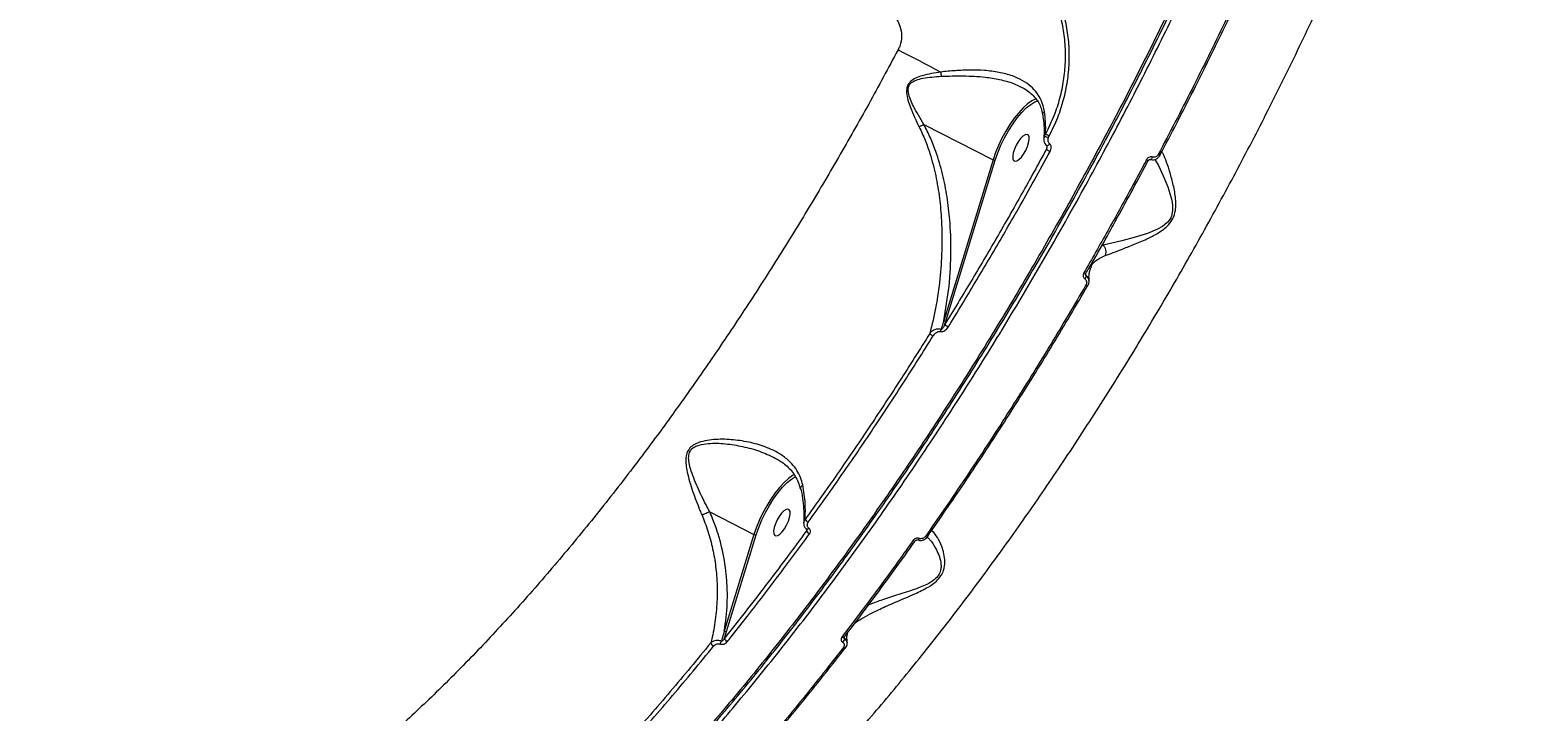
# Model space of a CAD drawing. Header units: millimetres. Extents: x 10684 to 26054, y -4768 to 6894.
# Drawn here: x 17698.1 to 18151.3, y -3046.1 to -2839.5 of the extents above; entities that cross this region are included whole.
import ezdxf

# ---------------------------------------------------------------- set-up
doc = ezdxf.new("R2010")
doc.units = ezdxf.units.MM
doc.layers.add('DIKOM_ОБЪЕКТ', color=7, linetype='Continuous')
doc.layers.add('DIKOM_РАЗМЕР_ОБЪЕКТА', color=7, linetype='Continuous')
doc.styles.add('style1', font='arial.ttf', dxfattribs={"width": 0.8})
doc.dimstyles.new('1-50', dxfattribs={"dimtxt": 300, "dimasz": 200, "dimexe": 100, "dimexo": 0, "dimgap": 100, "dimtad": 1, "dimtxsty": 'style1', "dimcen": 200, "dimclrd": 7, "dimclre": 7, "dimclrt": 7, "dimadec": 1, "dimazin": 2, "dimtfac": 1, "dimtmove": 0, "dimatfit": 2, "dimfxl": 0, "dimlwd": 25, "dimlwe": 18, "dimarcsym": 0})

# ---------------------------------------------------------------- blocks, each defined once
blk = doc.blocks.new('*D12')
at = {"layer": 'Defpoints', "color": 0, "transparency": 16777216}
for p in [(20201.02, 3555.88), (18130.62, -3300.31), (24750.12, -3300.31)]:
    blk.add_point(p, dxfattribs=at)
at = {"layer": 'DIKOM_РАЗМЕР_ОБЪЕКТА', "color": 7, "lineweight": 18, "transparency": 16777216}
for p, q in [((20201.02, 3555.88), (24850.12, 3555.88)), ((18130.62, -3300.31), (24850.12, -3300.31))]:
    blk.add_line(p, q, dxfattribs=at)
at = {"layer": 'DIKOM_РАЗМЕР_ОБЪЕКТА', "color": 7, "lineweight": 25, "transparency": 16777216}
blk.add_line((24750.12, 3355.88), (24750.12, -3100.31), dxfattribs=at)
at = {"layer": 'DIKOM_РАЗМЕР_ОБЪЕКТА', "color": 7, "transparency": 16777216}
for points in [[(24716.79, 3355.88), (24783.45, 3355.88), (24750.12, 3555.88)], [(24716.79, -3100.31), (24783.45, -3100.31), (24750.12, -3300.31)]]:
    blk.add_solid(points, dxfattribs=at)
at = {"layer": 'DIKOM_РАЗМЕР_ОБЪЕКТА', "color": 7, "transparency": 16777216, "insert": (24496.95, 958.92), "char_height": 300, "attachment_point": 5, "rotation": 90, "style": 'style1'}
blk.add_mtext('6850', dxfattribs=at)

msp = doc.modelspace()

# ---------------------------------------------------------------- linework, layer by layer
at = {"layer": 'DIKOM_ОБЪЕКТ', "color": 7, "linetype": 'Continuous', "lineweight": 15}
for p, q in [((17969.375, -2868.171), (17990.393, -2878.876)), ((18006.321, -2871.022), (18005.996, -2871.621)), ((18007.223, -2872.116), (18007.425, -2871.646)), ((18006.702, -2874.716), (18006.583, -2875.68)), ((17990.393, -2878.876), (17975.399, -2927.709)), ((17976.059, -2927.802), (17991.053, -2878.969)), ((18023.783, -2904.795), (18023.31, -2905.028)), ((18023.783, -2904.795), (18023.518, -2904.66)), ((18020.111, -2911.384), (18020.159, -2911.28)), ((17975.759, -2928.776), (17976.059, -2927.802)), ((17904.376, -2985.681), (17917.826, -2992.531)), ((17933.81, -2990.925), (17933.743, -2991.461)), ((17917.826, -2992.531), (17908.816, -3021.876)), ((17909.475, -3021.969), (17918.486, -2992.624)), ((17908.826, -3024.07), (17909.475, -3021.969)), ((17945.31, -3024.039), (17945.242, -3023.656))]:
    msp.add_line(p, q, dxfattribs=at)
at = {"layer": 'DIKOM_ОБЪЕКТ', "color": 7, "linetype": 'Continuous', "lineweight": 15, "flags": 128}
for points in [[(17961.569, -2845.506), (17963.123, -2846.296), (17964.701, -2847.105), (17966.301, -2847.933), (17967.917, -2848.777), (17969.548, -2849.635), (17971.19, -2850.505), (17972.838, -2851.386), (17974.489, -2852.276)], [(18003.389, -2860.407), (18003.324, -2860.432), (18002.124, -2861.042), (18000.844, -2861.956), (17999.512, -2863.154), (17998.157, -2864.611), (17996.807, -2866.294), (17995.494, -2868.168), (17994.244, -2870.192), (17993.085, -2872.321), (17992.042, -2874.51), (17991.139, -2876.711), (17990.393, -2878.876)], [(17991.053, -2878.969), (17991.82, -2876.752), (17992.758, -2874.499), (17993.843, -2872.264), (17995.049, -2870.103), (17996.347, -2868.066), (17997.706, -2866.204), (17999.092, -2864.561), (18000.473, -2863.177), (18001.815, -2862.085), (18003.085, -2861.312), (18004.161, -2860.9)], [(17996.386, -2878.6), (17996.617, -2879.133), (17997.029, -2879.353), (17997.59, -2879.243), (17998.252, -2878.813), (17998.964, -2878.095), (17999.666, -2877.15), (18000.303, -2876.053), (18000.823, -2874.894), (18001.183, -2873.765), (18001.355, -2872.76), (18001.324, -2871.958), (18001.093, -2871.426), (18000.681, -2871.206), (18000.121, -2871.315), (17999.458, -2871.746), (17998.747, -2872.463), (17998.044, -2873.409), (17997.407, -2874.505), (17996.888, -2875.665), (17996.527, -2876.793), (17996.356, -2877.799), (17996.386, -2878.6)], [(18007.57, -2874.07), (18007.387, -2874.284), (18007.194, -2874.462), (18007.008, -2874.589), (18006.843, -2874.656), (18006.712, -2874.657), (18006.664, -2874.633)], [(18040.504, -2877.297), (18040.653, -2877.373), (18040.786, -2877.438), (18040.898, -2877.491), (18040.986, -2877.53), (18041.045, -2877.554), (18041.075, -2877.561), (18041.073, -2877.552), (18041.04, -2877.526)], [(18039.473, -2878.772), (18040.55, -2880.618), (18042.044, -2883.712), (18043.438, -2887.145), (18044.611, -2891.145), (18044.842, -2892.662), (18044.864, -2894.295), (18044.51, -2895.96), (18044.3, -2896.454), (18043.396, -2897.775), (18043.134, -2898.048), (18041.783, -2899.115), (18040.265, -2899.966), (18037.217, -2901.213), (18033.199, -2902.468), (18029.426, -2903.479), (18026.39, -2904.226), (18023.793, -2904.8), (18023.791, -2904.8), (18023.791, -2904.8)], [(18038.735, -2878.073), (18038.66, -2878.256), (18038.576, -2878.423), (18038.485, -2878.567), (18038.392, -2878.683), (18038.3, -2878.766), (18038.214, -2878.812), (18038.136, -2878.82), (18038.114, -2878.815)], [(18017.957, -2913.154), (18018.113, -2913.23), (18018.253, -2913.292), (18018.372, -2913.338), (18018.465, -2913.365), (18018.528, -2913.373), (18018.56, -2913.362), (18018.562, -2913.359)], [(18018.558, -2916.87), (18018.709, -2916.943), (18018.845, -2917.004), (18018.961, -2917.048), (18019.054, -2917.076), (18019.121, -2917.086), (18019.158, -2917.078), (18019.163, -2917.074)], [(18019.163, -2917.074), (18019.165, -2917.052), (18019.156, -2917.031)], [(17930.127, -2974.374), (17929.557, -2974.697), (17928.277, -2975.611), (17926.945, -2976.809), (17925.59, -2978.266), (17924.241, -2979.949), (17922.927, -2981.823), (17921.677, -2983.847), (17920.518, -2985.976), (17919.476, -2988.165), (17918.572, -2990.366), (17917.826, -2992.531)], [(17918.486, -2992.624), (17919.254, -2990.407), (17920.191, -2988.154), (17921.276, -2985.919), (17922.482, -2983.758), (17923.781, -2981.722), (17925.139, -2979.859), (17926.526, -2978.216), (17927.906, -2976.832), (17929.248, -2975.741), (17930.454, -2975)], [(17923.82, -2992.255), (17924.05, -2992.788), (17924.462, -2993.008), (17925.023, -2992.899), (17925.685, -2992.468), (17926.397, -2991.751), (17927.099, -2990.805), (17927.736, -2989.709), (17928.256, -2988.549), (17928.616, -2987.421), (17928.788, -2986.415), (17928.757, -2985.614), (17928.526, -2985.081), (17928.114, -2984.861), (17927.554, -2984.971), (17926.892, -2985.401), (17926.18, -2986.119), (17925.477, -2987.064), (17924.841, -2988.161), (17924.321, -2989.32), (17923.961, -2990.448), (17923.789, -2991.454), (17923.82, -2992.255)], [(17934.496, -2990.647), (17934.332, -2990.795), (17934.171, -2990.905), (17934.022, -2990.971), (17933.894, -2990.987), (17933.794, -2990.953), (17933.792, -2990.952)], [(17966.064, -2994.421), (17966.222, -2994.493), (17966.369, -2994.544), (17966.499, -2994.571), (17966.607, -2994.575), (17966.689, -2994.553), (17966.742, -2994.509), (17966.744, -2994.505)], [(17967.971, -2993.771), (17967.903, -2993.896), (17967.833, -2994.005), (17967.762, -2994.096), (17967.694, -2994.166), (17967.629, -2994.213), (17967.569, -2994.237), (17967.515, -2994.236), (17967.507, -2994.233)], [(17969.846, -2993.131), (17969.999, -2993.201), (17970.141, -2993.251), (17970.267, -2993.28), (17970.374, -2993.287), (17970.456, -2993.27), (17970.512, -2993.232), (17970.517, -2993.225)], [(17970.517, -2993.225), (17970.539, -2993.173), (17970.536, -2993.095)], [(17944.497, -3023.668), (17944.656, -3023.739), (17944.806, -3023.786), (17944.94, -3023.806), (17945.054, -3023.801), (17945.144, -3023.769), (17945.203, -3023.716)], [(17944.965, -3026.866), (17945.119, -3026.934), (17945.264, -3026.98), (17945.396, -3027.002), (17945.51, -3026.998), (17945.6, -3026.971), (17945.665, -3026.919)]]:
    msp.add_lwpolyline(points, dxfattribs=at)
at = {"layer": 'DIKOM_ОБЪЕКТ', "color": 7, "linetype": 'Continuous', "lineweight": 15}
for centre, radius, start, end in [((18128.165, -2836.301), 154.504, 185.93464, 186.41865), ((18006.867, -2872.217), 1.056, 145.61423, 175.96891), ((18008.183, -2867.968), 4.258, 239.08705, 256.96897), ((18012.142, -2862.008), 10.73, 237.15118, 243.92071), ((18011.614, -2868.364), 8.879, 235.48743, 243.91074), ((17990.838, -2878.109), 0.887, 239.89776, 284.01027), ((18038.071, -2877.169), 2.004, 236.7818, 254.92439), ((18017.108, -2913.994), 1.55, 318.0536, 357.58868), ((17973.576, -2929.412), 3.209, 221.94401, 244.86886), ((17971.815, -2929.822), 2.857, 335.76085, 349.06582), ((17975.844, -2926.945), 0.884, 239.82759, 284.08044), ((17978.115, -2926.714), 3.131, 221.1874, 245.33148), ((17935.133, -2987.014), 2.01, 207.90898, 245.39663), ((17918.271, -2991.767), 0.884, 239.83013, 284.0779), ((17935.448, -2990.676), 1.877, 204.74517, 246.17154), ((17909.26, -3021.111), 0.884, 239.83013, 284.0779), ((17906.27, -3024.926), 1.652, 198.66502, 245.28921), ((17904.867, -3024.21), 3.144, 330.23003, 347.18504), ((17910.361, -3023.615), 1.601, 196.5118, 246.03821), ((17943.678, -3024.019), 1.632, 310.16185, 359.3009), ((17945.273, -3026.699), 0.45, 330.711, 346.10716)]:
    msp.add_arc(centre, radius, start, end, dxfattribs=at)
for points, knots in [([(17750.485, -3164.866), (17752.481, -3164.489), (17757.899, -3163.467), (17767.126, -3160.807), (17778.248, -3156.585), (17789.772, -3151.176), (17801.635, -3144.628), (17813.784, -3136.964), (17826.184, -3128.2), (17838.818, -3118.327), (17851.66, -3107.383), (17864.671, -3095.413), (17877.788, -3082.475), (17890.95, -3068.625), (17904.117, -3053.9), (17917.266, -3038.308), (17930.377, -3021.89), (17943.408, -3004.705), (17956.299, -2986.835), (17968.99, -2968.361), (17981.287, -2949.57), (17993.174, -2930.508), (18004.65, -2911.233), (18015.834, -2891.564), (18026.679, -2871.588), (18037.136, -2851.39), (18047.3, -2830.767), (18057.128, -2809.739), (18066.591, -2788.341), (18075.542, -2766.901), (18083.94, -2745.519), (18091.745, -2724.295), (18098.927, -2703.297), (18105.462, -2682.564), (18111.351, -2662.126), (18116.582, -2642.044), (18121.135, -2622.408), (18124.972, -2603.323), (18127.928, -2585.998), (18129.335, -2575.296), (18129.963, -2570.52)], [0, 0, 0, 0, 0.0156522, 0.0424896, 0.0694114, 0.0963765, 0.1233416, 0.1502634, 0.1771009, 0.2039382, 0.23086, 0.2578251, 0.2847902, 0.3117121, 0.3385495, 0.3653868, 0.3923087, 0.4192738, 0.4462388, 0.4731607, 0.499998, 0.5258463, 0.5517701, 0.5777324, 0.6036946, 0.6296184, 0.6554666, 0.6823039, 0.7092259, 0.736191, 0.7631561, 0.7900781, 0.8169155, 0.8437529, 0.870675, 0.89764, 0.9246051, 0.9515271, 0.9783645, 1, 1, 1, 1]), ([(17838.035, -3143.769), (17841.476, -3142.146), (17848.362, -3138.9), (17859.077, -3132.741), (17870.14, -3125.593), (17881.559, -3117.343), (17893.293, -3108.018), (17905.087, -3097.817), (17916.898, -3086.797), (17928.685, -3075.031), (17940.641, -3062.328), (17952.729, -3048.691), (17964.913, -3034.147), (17976.925, -3019.013), (17988.73, -3003.354), (18000.295, -2987.245), (18011.808, -2970.429), (18023.225, -2952.936), (18034.503, -2934.81), (18045.403, -2916.44), (18055.896, -2897.895), (18065.962, -2879.244), (18075.762, -2860.196), (18085.248, -2840.801), (18094.381, -2821.121), (18102.968, -2801.569), (18110.994, -2782.21), (18118.455, -2763.103), (18125.464, -2743.953), (18131.978, -2724.828), (18137.968, -2705.793), (18142.916, -2688.571), (18147.007, -2673.09), (18149.165, -2663.951), (18150.246, -2659.377)], [0, 0, 0, 0, 0.0311785, 0.062381, 0.0935593, 0.1256443, 0.1577553, 0.1898399, 0.2210202, 0.2522245, 0.2834046, 0.3154896, 0.3476011, 0.379686, 0.410889, 0.442116, 0.473319, 0.5054256, 0.5375586, 0.5696655, 0.6009195, 0.6321978, 0.6634522, 0.6956101, 0.7277939, 0.7599519, 0.7912842, 0.8226405, 0.8539728, 0.8862088, 0.9184711, 0.9507072, 0.9753305, 1, 1, 1, 1]), ([(18078.877, -2797.438), (18075.94, -2804.114), (18070.065, -2817.466), (18060.652, -2837.49), (18050.845, -2857.481), (18043.951, -2870.692), (18040.504, -2877.297)], [0, 0, 0, 0, 0.2485983, 0.4971932, 0.7485962, 1, 1, 1, 1]), ([(18041.04, -2877.526), (18044.442, -2871.01), (18051.245, -2857.977), (18061.002, -2838.108), (18070.438, -2818.056), (18076.368, -2804.584), (18079.333, -2797.847)], [0, 0, 0, 0, 0.2485964, 0.4971924, 0.7485954, 1, 1, 1, 1]), ([(18002.948, -2818.808), (18003.953, -2820.257), (18005.965, -2823.161), (18008.354, -2827.973), (18010.241, -2833.041), (18011.531, -2838.343), (18012.235, -2843.791), (18012.334, -2849.311), (18011.804, -2854.829), (18010.662, -2860.266), (18008.919, -2865.732), (18007.21, -2869.213), (18006.321, -2871.022)], [0, 0, 0, 0, 0.09928011, 0.19887546, 0.29815459, 0.39742084, 0.4970088, 0.59627319, 0.69508716, 0.79422256, 0.89303164, 1, 1, 1, 1]), ([(18007.425, -2871.646), (18008.333, -2869.796), (18010.081, -2866.238), (18011.865, -2860.652), (18013.037, -2855.096), (18013.584, -2849.459), (18013.49, -2843.82), (18012.78, -2838.254), (18011.47, -2832.839), (18009.551, -2827.664), (18007.121, -2822.752), (18005.071, -2819.786), (18004.048, -2818.306)], [0, 0, 0, 0, 0.1070813, 0.2059732, 0.3051837, 0.4040772, 0.5033375, 0.6029171, 0.7021793, 0.8013467, 0.9008319, 1, 1, 1, 1]), ([(18049.363, -2821.905), (18047.404, -2826.031), (18042.125, -2837.146), (18033.148, -2855.137), (18022.361, -2875.762), (18011.075, -2896.303), (17999.318, -2916.686), (17987.117, -2936.835), (17974.741, -2956.305), (17962.239, -2975.046), (17949.656, -2993.024), (17936.789, -3010.532), (17923.671, -3027.487), (17910.341, -3043.815), (17897.095, -3059.158), (17883.975, -3073.485), (17871.021, -3086.79), (17858.022, -3099.29), (17845.022, -3110.905), (17832.068, -3121.572), (17819.444, -3131.058), (17807.186, -3139.356), (17795.321, -3146.488), (17783.656, -3152.571), (17772.239, -3157.538), (17761.122, -3161.338), (17750.537, -3163.911), (17740.548, -3165.19), (17732.803, -3165.48), (17728.555, -3164.921), (17727.261, -3164.75)], [0, 0, 0, 0, 0.0215559, 0.058073, 0.0946185, 0.1311355, 0.1687132, 0.2063217, 0.2438998, 0.2804169, 0.3169621, 0.3534792, 0.391057, 0.4286654, 0.4662432, 0.5027603, 0.5393056, 0.5758227, 0.6134006, 0.6510091, 0.6885867, 0.7251041, 0.7616491, 0.7981663, 0.8357442, 0.8733525, 0.9109303, 0.9474474, 0.9839926, 1, 1, 1, 1]), ([(17727.498, -3164.984), (17728.226, -3165.067), (17730.431, -3165.319), (17734.251, -3165.429), (17738.953, -3165.33), (17743.798, -3164.929), (17748.779, -3164.243), (17753.883, -3163.269), (17759.089, -3162.012), (17764.379, -3160.473), (17769.745, -3158.658), (17775.19, -3156.565), (17780.715, -3154.196), (17786.322, -3151.549), (17792.012, -3148.624), (17797.788, -3145.422), (17803.649, -3141.941), (17809.599, -3138.179), (17815.639, -3134.135), (17821.759, -3129.816), (17827.934, -3125.24), (17834.14, -3120.423), (17840.365, -3115.375), (17846.611, -3110.095), (17852.881, -3104.583), (17859.176, -3098.837), (17865.498, -3092.855), (17871.85, -3086.636), (17878.232, -3080.178), (17884.648, -3073.479), (17891.098, -3066.535), (17897.578, -3059.355), (17904.063, -3051.963), (17910.529, -3044.388), (17916.957, -3036.65), (17923.346, -3028.751), (17929.699, -3020.69), (17936.017, -3012.463), (17942.304, -3004.069), (17948.561, -2995.504), (17954.789, -2986.768), (17960.991, -2977.856), (17967.168, -2968.766), (17973.318, -2959.5), (17979.426, -2950.085), (17985.464, -2940.557), (17991.412, -2930.95), (17997.264, -2921.273), (18003.024, -2911.522), (18008.694, -2901.694), (18014.277, -2891.785), (18019.773, -2881.792), (18025.184, -2871.714), (18030.512, -2861.547), (18035.759, -2851.288), (18040.921, -2840.933), (18045.646, -2831.245), (18048.596, -2824.995), (18049.897, -2822.24)], [0, 0, 0, 0, 0.0088369, 0.0267591, 0.0447467, 0.0628197, 0.0809968, 0.09927, 0.1175244, 0.1356772, 0.1537601, 0.1717921, 0.189792, 0.2077796, 0.2257741, 0.2437888, 0.2618433, 0.2799577, 0.2981522, 0.3164411, 0.3347311, 0.3529195, 0.3710241, 0.3890658, 0.4070647, 0.425042, 0.4430176, 0.4610082, 0.4790318, 0.4971089, 0.5152596, 0.5335052, 0.5517847, 0.5699894, 0.5881043, 0.6061503, 0.6241486, 0.642119, 0.6600823, 0.6780569, 0.6960589, 0.7141089, 0.7322268, 0.7504334, 0.7687102, 0.7869463, 0.8050811, 0.823141, 0.841147, 0.8591198, 0.8770797, 0.8950469, 0.9130354, 0.9310657, 0.9491586, 0.9673344, 0.9856007, 1, 1, 1, 1]), ([(17958.269, -2833.462), (17959.094, -2834.116), (17960.726, -2835.41), (17962.232, -2838.218), (17962.781, -2841.31), (17962.368, -2843.837), (17961.743, -2845.144), (17961.569, -2845.506)], [0, 0, 0, 0, 0.2385268, 0.4713385, 0.6968065, 0.9159914, 1, 1, 1, 1]), ([(17961.569, -2845.506), (17958.608, -2851.017), (17952.682, -2862.045), (17943.463, -2878.278), (17934.035, -2894.234), (17924.266, -2910.062), (17914.17, -2925.716), (17903.763, -2941.144), (17893.211, -2956.093), (17882.19, -2971), (17870.7, -2985.766), (17858.762, -3000.287), (17846.773, -3014.063), (17834.792, -3027.033), (17822.873, -3039.132), (17811.071, -3050.302), (17799.407, -3060.51), (17787.897, -3069.76), (17776.564, -3078.044), (17765.463, -3085.324), (17754.644, -3091.565), (17744.154, -3096.733), (17734.017, -3100.8), (17724.242, -3103.786), (17714.849, -3105.692), (17705.882, -3106.51), (17697.378, -3106.247), (17689.247, -3104.814), (17682.236, -3102.585), (17678.167, -3100.281), (17676.49, -3099.331)], [0, 0, 0, 0, 0.0324365, 0.0649117, 0.0973869, 0.1298235, 0.1635898, 0.1974005, 0.2312108, 0.2649773, 0.3021368, 0.3394147, 0.376752, 0.4140893, 0.4513664, 0.4885255, 0.5255619, 0.5627157, 0.5999288, 0.6371419, 0.6742955, 0.7113313, 0.7482791, 0.785344, 0.822468, 0.8595922, 0.8966567, 0.9336043, 0.9726252, 1, 1, 1, 1]), ([(17974.489, -2852.276), (17972.603, -2852.568), (17969.994, -2852.973), (17966.953, -2854.047), (17965.476, -2854.921), (17964.587, -2855.951), (17964.127, -2857.152), (17964.089, -2858.821), (17964.504, -2860.828), (17965.715, -2864.319), (17967.002, -2866.989), (17967.951, -2868.959)], [0, 0, 0, 0, 0.2311157, 0.3196633, 0.3914031, 0.4366937, 0.4822189, 0.5456575, 0.6397074, 0.7342297, 1, 1, 1, 1]), ([(17969.363, -2868.17), (17969.362, -2868.167), (17968.266, -2866.317), (17966.778, -2863.843), (17965.265, -2860.597), (17964.683, -2858.762), (17964.567, -2857.231), (17964.938, -2856.148), (17965.78, -2855.267), (17967.213, -2854.599), (17970.211, -2853.861), (17972.767, -2853.695), (17974.63, -2853.574)], [0, 0, 0, 0, 0.000318, 0.2742144, 0.3691377, 0.4635438, 0.5235432, 0.5648636, 0.6061794, 0.6747292, 0.7630183, 1, 1, 1, 1]), ([(18005.984, -2864.255), (18005.712, -2863.07), (18005.235, -2860.99), (18003.686, -2858.513), (18001.793, -2856.474), (17999.308, -2854.753), (17996.071, -2853.295), (17992.205, -2852.285), (17987.873, -2851.747), (17983.428, -2851.631), (17978.974, -2851.81), (17975.983, -2852.121), (17974.489, -2852.276)], [0, 0, 0, 0, 0.10448918, 0.18338606, 0.26233899, 0.35583807, 0.44941999, 0.56319365, 0.67707625, 0.78450323, 0.89240802, 1, 1, 1, 1]), ([(17974.63, -2853.574), (17976.852, -2853.497), (17981.353, -2853.343), (17987.333, -2853.665), (17992.425, -2854.485), (17996.11, -2855.474), (17998.127, -2856.456), (17998.902, -2856.833)], [0, 0, 0, 0, 0.2576768, 0.5220012, 0.7017445, 0.8855363, 1, 1, 1, 1]), ([(17998.906, -2856.823), (17999.061, -2856.894), (17999.876, -2857.268), (18001.131, -2858.126), (18002.614, -2859.392), (18003.795, -2860.823), (18004.661, -2862.392), (18005.208, -2863.883), (18005.355, -2864.897), (18005.41, -2865.282)], [0, 0, 0, 0, 0.04243563, 0.22357751, 0.39991874, 0.5721578, 0.74035669, 0.90168856, 1, 1, 1, 1]), ([(17969.363, -2868.17), (17969.144, -2868.295), (17968.74, -2868.526), (17968.236, -2868.803), (17967.99, -2868.937), (17967.951, -2868.959)], [0, 0, 0, 0, 0.499375, 0.9205568, 1, 1, 1, 1]), ([(17969.375, -2868.171), (17969.373, -2868.17), (17969.37, -2868.169), (17969.366, -2868.168), (17969.364, -2868.169), (17969.363, -2868.17)], [0, 0, 0, 0, 0.3898132, 0.7868776, 1, 1, 1, 1]), ([(17975.399, -2927.709), (17976.008, -2924.235), (17977.227, -2917.286), (17977.738, -2907.012), (17977.414, -2897.946), (17976.504, -2890.173), (17975.144, -2883.216), (17973.375, -2877.211), (17971.438, -2872.178), (17970.062, -2869.506), (17969.375, -2868.171)], [0, 0, 0, 0, 0.1801413, 0.3602667, 0.5134827, 0.6278143, 0.7423221, 0.8564277, 0.9282366, 1, 1, 1, 1]), ([(18005.496, -2865.264), (18005.479, -2865.212), (18005.411, -2865.015), (18005.569, -2864.68), (18005.808, -2864.4), (18005.957, -2864.277), (18005.984, -2864.255)], [0, 0, 0, 0, 0.1605526, 0.6050684, 0.9294852, 1, 1, 1, 1]), ([(18005.443, -2865.246), (18005.554, -2866.079), (18005.801, -2867.919), (18005.897, -2870.222), (18005.813, -2871.643), (18005.784, -2872.139)], [0, 0, 0, 0, 0.3501019, 0.7732175, 1, 1, 1, 1]), ([(18006.321, -2871.022), (18006.346, -2869.784), (18006.391, -2867.582), (18006.108, -2865.268), (18005.984, -2864.255)], [0, 0, 0, 0, 0.5623804, 1, 1, 1, 1]), ([(17967.951, -2868.959), (17968.575, -2870.267), (17969.824, -2872.885), (17971.543, -2877.82), (17973.075, -2883.709), (17974.191, -2890.531), (17974.856, -2898.153), (17974.943, -2906.355), (17974.333, -2915.056), (17973.151, -2923.451), (17971.843, -2928.856), (17971.19, -2931.557)], [0, 0, 0, 0, 0.06613007, 0.13230119, 0.23833437, 0.34473062, 0.45097434, 0.59395648, 0.72922402, 0.86472131, 1, 1, 1, 1]), ([(18005.996, -2871.621), (18005.896, -2871.87), (18005.779, -2872.16), (18005.81, -2872.448), (18005.814, -2872.488)], [0, 0, 0, 0, 0.8599478, 1, 1, 1, 1]), ([(18005.818, -2872.488), (18005.808, -2872.716), (18005.786, -2873.215), (18006.042, -2873.919), (18006.361, -2874.429), (18006.628, -2874.584), (18006.677, -2874.613)], [0, 0, 0, 0, 0.281128, 0.6146839, 0.9298101, 1, 1, 1, 1]), ([(18007.57, -2874.07), (18007.469, -2873.969), (18007.265, -2873.768), (18007.096, -2873.281), (18007.065, -2872.713), (18007.173, -2872.306), (18007.223, -2872.116)], [0, 0, 0, 0, 0.2096517, 0.4181178, 0.7299164, 1, 1, 1, 1]), ([(18006.583, -2875.68), (18004.107, -2880.185), (17999.155, -2889.195), (17991.511, -2902.544), (17983.728, -2915.771), (17978.415, -2924.441), (17975.759, -2928.776)], [0, 0, 0, 0, 0.24931425, 0.49862808, 0.7493138, 1, 1, 1, 1]), ([(17976.808, -2929.559), (17977.151, -2929.004), (17978.866, -2926.228), (17983.302, -2918.967), (17990.038, -2907.663), (17998.672, -2892.734), (18004.475, -2882.206), (18007.709, -2876.338)], [0, 0, 0, 0, 0.03215745, 0.16079338, 0.41828569, 0.67577482, 1, 1, 1, 1]), ([(18006.719, -2875.069), (18006.692, -2875.231), (18006.658, -2875.439), (18006.596, -2875.636), (18006.583, -2875.68)], [0, 0, 0, 0, 0.7753118, 1, 1, 1, 1]), ([(18006.666, -2874.635), (18006.666, -2874.636), (18006.667, -2874.636), (18006.693, -2874.677), (18006.723, -2874.779), (18006.739, -2874.916), (18006.721, -2875.022), (18006.714, -2875.068)], [0, 0, 0, 0, 0.12871694, 0.29819445, 0.49836243, 0.78209721, 1, 1, 1, 1]), ([(18006.729, -2874.909), (18006.73, -2874.952), (18006.732, -2875.007), (18006.721, -2875.058), (18006.719, -2875.069)], [0, 0, 0, 0, 0.7863114, 1, 1, 1, 1]), ([(18007.709, -2876.338), (18007.741, -2876.275), (18007.897, -2875.973), (18008.047, -2875.436), (18008.026, -2874.824), (18007.865, -2874.361), (18007.669, -2874.167), (18007.57, -2874.07)], [0, 0, 0, 0, 0.0843637, 0.4026212, 0.6517884, 0.8254368, 1, 1, 1, 1]), ([(18024.426, -2907.918), (18025.187, -2907.643), (18026.73, -2907.084), (18029.848, -2905.891), (18033.468, -2904.463), (18037.171, -2902.879), (18040.153, -2901.339), (18042.21, -2899.948), (18043.748, -2898.585), (18045.115, -2896.658), (18045.743, -2894.485), (18045.88, -2892.498), (18045.753, -2889.848), (18045.117, -2886.498), (18044.105, -2882.745), (18043.042, -2879.532), (18042.209, -2877.387), (18041.755, -2876.63), (18041.62, -2876.404)], [0, 0, 0, 0, 0.0783633, 0.1588357, 0.2443801, 0.3316522, 0.3957956, 0.4283758, 0.4618814, 0.4998959, 0.5439284, 0.5757425, 0.6083094, 0.6945717, 0.7832564, 0.8713137, 0.961685, 1, 1, 1, 1]), ([(18038.07, -2878.79), (18038.128, -2878.807), (18038.44, -2878.902), (18039.053, -2878.938), (18039.854, -2878.709), (18040.571, -2878.234), (18040.884, -2877.762), (18041.04, -2877.526)], [0, 0, 0, 0, 0.0542122, 0.2910756, 0.5276365, 0.7637263, 1, 1, 1, 1]), ([(18040.504, -2877.297), (18040.411, -2877.44), (18040.225, -2877.726), (18039.798, -2878.015), (18039.321, -2878.157), (18038.956, -2878.139), (18038.77, -2878.083), (18038.735, -2878.073)], [0, 0, 0, 0, 0.2363134, 0.4725916, 0.7090778, 0.9458523, 1, 1, 1, 1]), ([(18036.973, -2878.846), (18036.66, -2879.433), (18035.094, -2882.372), (18031.196, -2889.603), (18025.203, -2900.49), (18020.374, -2908.931), (18017.957, -2913.154)], [0, 0, 0, 0, 0.0507687, 0.253845, 0.626697, 1, 1, 1, 1]), ([(18027.781, -2896.92), (18027.897, -2896.715), (18031.224, -2890.839), (18034.416, -2884.843), (18037.496, -2879.057)], [0, 0, 0, 0, 0.034916, 1, 1, 1, 1]), ([(18038.735, -2878.073), (18038.701, -2878.063), (18038.517, -2878.008), (18038.154, -2877.989), (18037.678, -2878.13), (18037.252, -2878.419), (18037.066, -2878.703), (18036.973, -2878.846)], [0, 0, 0, 0, 0.0535328, 0.2897057, 0.526309, 0.7630632, 1, 1, 1, 1]), ([(18037.552, -2879.105), (18037.556, -2879.095), (18037.582, -2879.036), (18037.665, -2878.943), (18037.793, -2878.848), (18037.934, -2878.8), (18038.046, -2878.793), (18038.095, -2878.814), (18038.113, -2878.822)], [0, 0, 0, 0, 0.0393079, 0.2323119, 0.4228228, 0.6281265, 0.8653495, 1, 1, 1, 1]), ([(18018.557, -2913.356), (18018.838, -2912.873), (18021.036, -2909.099), (18024.129, -2903.643), (18026.9, -2898.636), (18027.815, -2896.983)], [0, 0, 0, 0, 0.0894514, 0.6993655, 1, 1, 1, 1]), ([(18023.791, -2904.8), (18023.79, -2904.799), (18023.787, -2904.797), (18023.784, -2904.796), (18023.783, -2904.795)], [0, 0, 0, 0, 0.40800723, 1, 1, 1, 1]), ([(18024.426, -2907.918), (18024.445, -2907.876), (18024.565, -2907.611), (18024.698, -2907.048), (18024.643, -2906.227), (18024.346, -2905.416), (18023.976, -2905.006), (18023.791, -2904.8)], [0, 0, 0, 0, 0.042913, 0.2679549, 0.5119948, 0.7560052, 1, 1, 1, 1]), ([(18020.159, -2911.28), (18020.196, -2911.197), (18020.574, -2910.339), (18021.864, -2909.082), (18023.566, -2908.309), (18024.426, -2907.918)], [0, 0, 0, 0, 0.0503772, 0.5199821, 1, 1, 1, 1]), ([(18017.957, -2913.154), (18017.929, -2913.207), (18017.819, -2913.412), (18017.716, -2913.8), (18017.744, -2914.286), (18017.92, -2914.725), (18018.147, -2914.929), (18018.261, -2915.03)], [0, 0, 0, 0, 0.0825345, 0.3216857, 0.5512836, 0.775542, 1, 1, 1, 1]), ([(18018.485, -2913.741), (18018.48, -2913.711), (18018.466, -2913.638), (18018.49, -2913.494), (18018.547, -2913.399), (18018.568, -2913.363)], [0, 0, 0, 0, 0.3103101, 0.7383982, 1, 1, 1, 1]), ([(18018.656, -2914.06), (18018.622, -2914.028), (18018.582, -2913.99), (18018.522, -2913.892), (18018.488, -2913.82), (18018.483, -2913.75), (18018.482, -2913.741)], [0, 0, 0, 0, 0.3876282, 0.4473244, 0.9275089, 1, 1, 1, 1]), ([(18018.656, -2914.06), (18018.648, -2914.016), (18018.608, -2913.799), (18018.571, -2913.584), (18018.542, -2913.412)], [0, 0, 0, 0, 0.2010628, 1, 1, 1, 1]), ([(18019.578, -2915.575), (18019.545, -2915.28), (18019.454, -2914.479), (18019.542, -2913.382), (18019.774, -2912.28), (18020.067, -2911.709), (18020.211, -2911.43)], [0, 0, 0, 0, 0.1615583, 0.4395867, 0.7263691, 1, 1, 1, 1]), ([(18018.558, -2916.87), (18016.779, -2919.913), (18011.573, -2928.815), (18002.755, -2943.337), (17992.014, -2960.326), (17981.05, -2976.993), (17973.58, -2987.752), (17969.846, -2993.131)], [0, 0, 0, 0, 0.1144546, 0.3347651, 0.5550757, 0.7775379, 1, 1, 1, 1]), ([(17970.536, -2993.095), (17974.226, -2987.781), (17981.608, -2977.151), (17992.514, -2960.583), (18003.27, -2943.583), (18012.138, -2928.983), (18017.366, -2920.045), (18019.142, -2917.009)], [0, 0, 0, 0, 0.22031, 0.4406199, 0.6630813, 0.8855445, 1, 1, 1, 1]), ([(18018.261, -2915.03), (18018.373, -2915.131), (18018.598, -2915.331), (18018.77, -2915.764), (18018.796, -2916.24), (18018.694, -2916.618), (18018.586, -2916.818), (18018.558, -2916.87)], [0, 0, 0, 0, 0.2256138, 0.4513109, 0.6801428, 0.9175757, 1, 1, 1, 1]), ([(18019.473, -2915.467), (18019.472, -2915.4), (18019.465, -2915.084), (18019.206, -2914.561), (18018.84, -2914.227), (18018.656, -2914.06)], [0, 0, 0, 0, 0.1195115, 0.5588369, 1, 1, 1, 1]), ([(18019.133, -2917.058), (18019.236, -2916.873), (18019.491, -2916.419), (18019.584, -2915.829), (18019.492, -2915.5), (18019.481, -2915.463)], [0, 0, 0, 0, 0.3784686, 0.9307189, 1, 1, 1, 1]), ([(17971.19, -2931.557), (17968.124, -2936.421), (17961.993, -2946.149), (17952.588, -2960.394), (17943.052, -2974.39), (17936.589, -2983.433), (17933.357, -2987.955)], [0, 0, 0, 0, 0.2491003, 0.4982006, 0.7491001, 1, 1, 1, 1]), ([(17974.62, -2930.364), (17974.544, -2930.34), (17974.297, -2930.261), (17973.79, -2930.209), (17973.084, -2930.299), (17972.23, -2930.63), (17971.591, -2931.096), (17971.27, -2931.464), (17971.19, -2931.557)], [0, 0, 0, 0, 0.0634871, 0.205911, 0.3867551, 0.5938326, 0.8977593, 1, 1, 1, 1]), ([(17972.214, -2932.317), (17972.453, -2931.993), (17972.806, -2931.513), (17973.451, -2931.095), (17973.898, -2930.946), (17974.222, -2930.939), (17974.374, -2930.982), (17974.42, -2930.995)], [0, 0, 0, 0, 0.4385844, 0.6486753, 0.8192458, 0.9452093, 1, 1, 1, 1]), ([(17974.42, -2930.995), (17974.471, -2931.009), (17974.633, -2931.054), (17974.982, -2931.043), (17975.474, -2930.876), (17976.173, -2930.422), (17976.557, -2929.901), (17976.808, -2929.559)], [0, 0, 0, 0, 0.0555729, 0.1784615, 0.3495712, 0.5729302, 1, 1, 1, 1]), ([(17975.399, -2927.709), (17975.314, -2928.003), (17975.057, -2928.888), (17974.795, -2929.773), (17974.62, -2930.364)], [0, 0, 0, 0, 0.3320237, 1, 1, 1, 1]), ([(17975.759, -2928.776), (17975.618, -2929.081), (17975.409, -2929.531), (17975.074, -2930.027), (17974.862, -2930.256), (17974.712, -2930.361), (17974.639, -2930.363), (17974.62, -2930.364)], [0, 0, 0, 0, 0.4938886, 0.7307929, 0.8854724, 0.9700619, 1, 1, 1, 1]), ([(17934.296, -2988.841), (17937.512, -2984.342), (17943.944, -2975.344), (17953.479, -2961.355), (17962.929, -2947.047), (17969.119, -2937.227), (17972.214, -2932.317)], [0, 0, 0, 0, 0.2490985, 0.4981998, 0.7490998, 1, 1, 1, 1]), ([(17932.611, -2977.522), (17932.421, -2976.772), (17932.021, -2975.2), (17930.901, -2973.06), (17929.203, -2970.836), (17926.79, -2968.755), (17923.273, -2966.706), (17918.846, -2965.063), (17913.647, -2964.007), (17908.29, -2963.543), (17903.731, -2963.864), (17900.467, -2964.772), (17898.61, -2965.931), (17897.514, -2967.421), (17897.082, -2969.329), (17897.144, -2971.429), (17897.753, -2974.818), (17899.124, -2979.438), (17900.828, -2983.812), (17901.841, -2986.232), (17902.048, -2986.728)], [0, 0, 0, 0, 0.0399717, 0.0838377, 0.12773, 0.1889317, 0.2502281, 0.3350394, 0.4199809, 0.502435, 0.5846135, 0.6297408, 0.6580814, 0.6869131, 0.7179991, 0.7532863, 0.788722, 0.8822434, 0.9758696, 1, 1, 1, 1]), ([(17904.365, -2985.679), (17904.365, -2985.677), (17904.119, -2985.209), (17902.942, -2982.926), (17900.892, -2978.827), (17899.121, -2974.499), (17898.177, -2971.326), (17897.908, -2969.408), (17898.127, -2967.755), (17898.733, -2966.837), (17899.5, -2966.134), (17900.878, -2965.402), (17904.066, -2964.825), (17908.525, -2964.859), (17913.791, -2965.691), (17918.935, -2966.96), (17922.07, -2968.372), (17923.615, -2969.068)], [0, 0, 0, 0, 0.0001178, 0.033026, 0.1606777, 0.2881783, 0.3346087, 0.3808, 0.4192424, 0.4475475, 0.4540179, 0.4889484, 0.5472712, 0.6585899, 0.7702907, 0.8868009, 1, 1, 1, 1]), ([(17923.624, -2969.04), (17923.651, -2969.052), (17924.487, -2969.429), (17925.796, -2970.273), (17927.551, -2971.535), (17928.925, -2972.878), (17930.116, -2974.432), (17931.052, -2976.197), (17931.622, -2977.616), (17931.782, -2978.485), (17931.813, -2978.655)], [0, 0, 0, 0, 0.0062106, 0.1930937, 0.3390532, 0.4880458, 0.6433933, 0.8027463, 0.9614851, 1, 1, 1, 1]), ([(17932.034, -2978.607), (17932.012, -2978.546), (17931.94, -2978.353), (17932.113, -2977.991), (17932.39, -2977.689), (17932.582, -2977.544), (17932.611, -2977.522)], [0, 0, 0, 0, 0.1826937, 0.5791614, 0.9359732, 1, 1, 1, 1]), ([(17931.984, -2978.599), (17932.038, -2978.818), (17932.352, -2980.102), (17932.688, -2982.401), (17932.952, -2985.456), (17933.003, -2987.675), (17932.898, -2988.827), (17932.879, -2989.038)], [0, 0, 0, 0, 0.0598942, 0.35030948, 0.64179815, 0.93452396, 1, 1, 1, 1]), ([(17933.357, -2987.955), (17933.406, -2986.406), (17933.514, -2983.043), (17932.928, -2979.457), (17932.611, -2977.522)], [0, 0, 0, 0, 0.4604834, 1, 1, 1, 1]), ([(17904.365, -2985.679), (17904.136, -2985.782), (17903.676, -2985.986), (17902.894, -2986.34), (17902.351, -2986.588), (17902.088, -2986.709), (17902.048, -2986.728)], [0, 0, 0, 0, 0.31570999, 0.63146135, 0.94378804, 1, 1, 1, 1]), ([(17904.376, -2985.681), (17904.374, -2985.68), (17904.372, -2985.679), (17904.368, -2985.678), (17904.366, -2985.679), (17904.365, -2985.679)], [0, 0, 0, 0, 0.4262934, 0.7834716, 1, 1, 1, 1]), ([(17908.816, -3021.876), (17909.195, -3019.091), (17909.767, -3014.881), (17909.755, -3009.067), (17909.383, -3003.348), (17908.431, -2997.659), (17906.899, -2992.129), (17905.644, -2988.574), (17904.716, -2986.458), (17904.376, -2985.681)], [0, 0, 0, 0, 0.2355376, 0.3560384, 0.4765263, 0.7016574, 0.8172933, 0.932918, 1, 1, 1, 1]), ([(17902.048, -2986.728), (17902.357, -2987.479), (17903.367, -2989.929), (17904.71, -2994.223), (17905.872, -2999.59), (17906.579, -3005.331), (17906.748, -3011.386), (17906.288, -3017.667), (17905.486, -3022.337), (17904.848, -3024.884), (17904.705, -3025.455)], [0, 0, 0, 0, 0.0601221, 0.1962388, 0.3328186, 0.4690647, 0.6303258, 0.7921153, 0.9534347, 1, 1, 1, 1]), ([(17932.892, -2989.07), (17932.907, -2989.333), (17932.937, -2989.88), (17933.292, -2990.552), (17933.671, -2990.825), (17933.813, -2990.927)], [0, 0, 0, 0, 0.3653124, 0.7617373, 1, 1, 1, 1]), ([(17933.357, -2987.955), (17933.298, -2988.03), (17933.083, -2988.308), (17932.897, -2988.687), (17932.916, -2988.979), (17932.92, -2989.039)], [0, 0, 0, 0, 0.2289948, 0.84243055, 1, 1, 1, 1]), ([(17933.789, -2990.951), (17933.792, -2990.953), (17933.822, -2990.97), (17933.837, -2991.009), (17933.867, -2991.021), (17933.846, -2991.093), (17933.842, -2991.108)], [0, 0, 0, 0, 0.0335267, 0.3028159, 0.8579629, 1, 1, 1, 1]), ([(17934.496, -2990.647), (17934.384, -2990.546), (17934.162, -2990.345), (17934.006, -2989.928), (17933.999, -2989.468), (17934.127, -2989.095), (17934.26, -2988.895), (17934.296, -2988.841)], [0, 0, 0, 0, 0.2169328, 0.4334857, 0.6620143, 0.908073, 1, 1, 1, 1]), ([(17934.69, -2992.392), (17934.725, -2992.34), (17934.853, -2992.15), (17934.979, -2991.791), (17934.975, -2991.347), (17934.822, -2990.941), (17934.605, -2990.745), (17934.496, -2990.647)], [0, 0, 0, 0, 0.0919067, 0.3355752, 0.5630793, 0.7814193, 1, 1, 1, 1]), ([(17933.743, -2991.461), (17929.623, -2997.055), (17921.37, -3008.259), (17913.011, -3018.795), (17908.826, -3024.07)], [0, 0, 0, 0, 0.4992746, 1, 1, 1, 1]), ([(17909.711, -3025.078), (17910.081, -3024.617), (17911.932, -3022.311), (17917.041, -3015.862), (17925.021, -3005.534), (17931.465, -2996.775), (17934.69, -2992.392)], [0, 0, 0, 0, 0.0441408, 0.2207128, 0.6100098, 1, 1, 1, 1]), ([(17933.848, -2991.108), (17933.848, -2991.113), (17933.846, -2991.204), (17933.803, -2991.324), (17933.756, -2991.431), (17933.743, -2991.461)], [0, 0, 0, 0, 0.0458941, 0.7355716, 1, 1, 1, 1]), ([(17966.064, -2994.421), (17965.703, -2994.932), (17963.896, -2997.483), (17959.419, -3003.728), (17952.601, -3013.039), (17947.199, -3020.124), (17944.497, -3023.668)], [0, 0, 0, 0, 0.0507696, 0.253857, 0.6267005, 1, 1, 1, 1]), ([(17945.198, -3023.712), (17945.511, -3023.31), (17947.952, -3020.17), (17952.502, -3014.118), (17958.836, -3005.544), (17963.582, -2998.992), (17966.202, -2995.261), (17966.737, -2994.498)], [0, 0, 0, 0, 0.0430714, 0.3365858, 0.630713, 0.9245684, 1, 1, 1, 1]), ([(17948.46, -3019.434), (17948.6, -3019.326), (17949.087, -3018.949), (17950.569, -3018.01), (17953.055, -3016.62), (17956.753, -3014.829), (17961.296, -3012.85), (17965.488, -3011.104), (17968.671, -3009.618), (17970.934, -3008.417), (17973.056, -3006.966), (17974.64, -3005.174), (17975.595, -3003.124), (17975.829, -3000.771), (17975.491, -2998.34), (17974.722, -2995.758), (17973.533, -2993.355), (17972.419, -2991.881), (17971.753, -2991.546), (17971.641, -2991.49)], [0, 0, 0, 0, 0.0193468, 0.0673668, 0.1420372, 0.2189844, 0.314526, 0.4129104, 0.4502084, 0.4879529, 0.5378414, 0.5733751, 0.6087946, 0.6653499, 0.7260127, 0.7879862, 0.8826546, 0.9801909, 1, 1, 1, 1]), ([(17970.376, -2993.378), (17970.632, -2993.595), (17971.545, -2994.365), (17972.742, -2996.28), (17973.934, -2998.678), (17974.485, -3000.591), (17974.628, -3002.212), (17974.499, -3003.503), (17973.931, -3004.936), (17972.481, -3006.503), (17970.461, -3007.665), (17968.299, -3008.592), (17965.187, -3009.708), (17961.033, -3011.027), (17956.579, -3012.456), (17953.752, -3013.458), (17952.699, -3013.905), (17952.615, -3013.94)], [0, 0, 0, 0, 0.049182, 0.1751813, 0.2539515, 0.3325119, 0.3672389, 0.401845, 0.4432682, 0.4844557, 0.5444361, 0.5917288, 0.6391114, 0.7655075, 0.8919962, 0.991357, 1, 1, 1, 1]), ([(17967.971, -2993.771), (17967.792, -2993.732), (17967.443, -2993.656), (17966.893, -2993.773), (17966.404, -2994.024), (17966.178, -2994.289), (17966.064, -2994.421)], [0, 0, 0, 0, 0.2592699, 0.5021964, 0.7511863, 1, 1, 1, 1]), ([(17966.743, -2994.512), (17966.749, -2994.502), (17966.778, -2994.453), (17966.878, -2994.361), (17967.035, -2994.268), (17967.199, -2994.217), (17967.35, -2994.203), (17967.459, -2994.216), (17967.497, -2994.232), (17967.507, -2994.236)], [0, 0, 0, 0, 0.0518664, 0.2718153, 0.4634192, 0.6341119, 0.785698, 0.9437687, 1, 1, 1, 1]), ([(17967.61, -2994.229), (17967.77, -2994.28), (17968.199, -2994.416), (17968.968, -2994.324), (17969.775, -2993.98), (17970.296, -2993.562), (17970.477, -2993.265), (17970.506, -2993.217)], [0, 0, 0, 0, 0.1544102, 0.4125496, 0.6766061, 0.9479992, 1, 1, 1, 1]), ([(17969.846, -2993.131), (17969.735, -2993.262), (17969.512, -2993.523), (17969.032, -2993.774), (17968.517, -2993.874), (17968.16, -2993.832), (17967.991, -2993.777), (17967.971, -2993.771)], [0, 0, 0, 0, 0.2486954, 0.497487, 0.73899, 0.9703956, 1, 1, 1, 1]), ([(17908.816, -3021.876), (17908.732, -3022.17), (17908.443, -3023.182), (17908.145, -3024.192), (17907.933, -3024.908)], [0, 0, 0, 0, 0.2913004, 1, 1, 1, 1]), ([(17946.162, -3025.363), (17946.12, -3025.074), (17946.007, -3024.286), (17946.042, -3023.267), (17946.183, -3022.643), (17946.248, -3022.356)], [0, 0, 0, 0, 0.2374753, 0.6486996, 1, 1, 1, 1]), ([(17904.705, -3025.455), (17900.614, -3030.434), (17892.433, -3040.392), (17880.073, -3054.455), (17867.673, -3067.903), (17859.417, -3076.192), (17855.289, -3080.337)], [0, 0, 0, 0, 0.2485978, 0.4971941, 0.7485969, 1, 1, 1, 1]), ([(17856.051, -3081.435), (17860.142, -3077.329), (17868.324, -3069.115), (17880.705, -3055.701), (17893.14, -3041.565), (17901.433, -3031.473), (17905.579, -3026.427)], [0, 0, 0, 0, 0.2485965, 0.4971945, 0.748596, 1, 1, 1, 1]), ([(17944.965, -3026.866), (17940.882, -3032.063), (17932.716, -3042.456), (17920.34, -3057.221), (17907.898, -3071.401), (17899.587, -3080.208), (17895.432, -3084.611)], [0, 0, 0, 0, 0.2485976, 0.4971912, 0.7485951, 1, 1, 1, 1]), ([(17907.933, -3024.908), (17907.889, -3024.892), (17907.632, -3024.803), (17907.096, -3024.699), (17906.297, -3024.713), (17905.48, -3024.922), (17904.965, -3025.219), (17904.742, -3025.421), (17904.705, -3025.455)], [0, 0, 0, 0, 0.03948856, 0.23262566, 0.44371565, 0.68672324, 0.94792725, 1, 1, 1, 1]), ([(17905.579, -3026.427), (17905.743, -3026.262), (17906.029, -3025.972), (17906.587, -3025.735), (17907.083, -3025.665), (17907.414, -3025.71), (17907.57, -3025.762), (17907.596, -3025.771)], [0, 0, 0, 0, 0.3277538, 0.5738625, 0.7796397, 0.9627404, 1, 1, 1, 1]), ([(17907.407, -3072.437), (17907.802, -3072.015), (17912.297, -3067.205), (17920.956, -3057.211), (17933.35, -3042.491), (17941.59, -3031.999), (17945.71, -3026.752)], [0, 0, 0, 0, 0.0308449, 0.3514809, 0.6757419, 1, 1, 1, 1]), ([(17907.596, -3025.771), (17907.629, -3025.782), (17907.795, -3025.839), (17908.15, -3025.88), (17908.675, -3025.799), (17909.254, -3025.546), (17909.548, -3025.245), (17909.711, -3025.078)], [0, 0, 0, 0, 0.0440371, 0.2245173, 0.4337631, 0.6875278, 1, 1, 1, 1]), ([(17908.826, -3024.07), (17908.747, -3024.209), (17908.608, -3024.452), (17908.366, -3024.721), (17908.172, -3024.863), (17908.041, -3024.908), (17907.974, -3024.914), (17907.944, -3024.909), (17907.933, -3024.908)], [0, 0, 0, 0, 0.3694147, 0.6445988, 0.8370813, 0.926974, 0.9712353, 1, 1, 1, 1]), ([(17944.497, -3023.668), (17944.478, -3023.694), (17944.37, -3023.841), (17944.241, -3024.144), (17944.236, -3024.568), (17944.392, -3024.97), (17944.617, -3025.167), (17944.73, -3025.266)], [0, 0, 0, 0, 0.0489576, 0.2871183, 0.5249615, 0.7625513, 1, 1, 1, 1]), ([(17944.73, -3025.266), (17944.844, -3025.365), (17945.071, -3025.564), (17945.227, -3025.967), (17945.221, -3026.392), (17945.092, -3026.695), (17944.983, -3026.841), (17944.965, -3026.866)], [0, 0, 0, 0, 0.2376989, 0.4755619, 0.7137444, 0.95216, 1, 1, 1, 1]), ([(17945.156, -3023.818), (17945.148, -3023.815), (17945.137, -3023.81), (17945.192, -3023.737), (17945.205, -3023.72)], [0, 0, 0, 0, 0.7586813, 1, 1, 1, 1]), ([(17945.31, -3024.039), (17945.271, -3024.007), (17945.196, -3023.945), (17945.17, -3023.861), (17945.157, -3023.819)], [0, 0, 0, 0, 0.5070872, 1, 1, 1, 1]), ([(17946.095, -3025.364), (17946.096, -3025.321), (17946.107, -3025.041), (17945.864, -3024.546), (17945.494, -3024.208), (17945.31, -3024.039)], [0, 0, 0, 0, 0.082689, 0.5412809, 1, 1, 1, 1]), ([(17945.638, -3026.899), (17945.764, -3026.727), (17946.045, -3026.347), (17946.18, -3025.778), (17946.101, -3025.45), (17946.082, -3025.37)], [0, 0, 0, 0, 0.38279053, 0.84887878, 1, 1, 1, 1])]:
    msp.add_open_spline(points, degree=3, knots=knots, dxfattribs=at)

# ---------------------------------------------------------------- dimensions: what is measured, and where the dimension line sits
at = {"layer": 'DIKOM_РАЗМЕР_ОБЪЕКТА'}
dim = msp.add_linear_dim(base=(24750.121, -3300.313), p1=(20201.023, 3555.882), p2=(18130.618, -3300.313), angle=90, text='6850', dimstyle='1-50', dxfattribs=at)
dim.commit()
dim.dimension.update_dxf_attribs({"geometry": '*D12', "text_midpoint": (24750.121, 958.916), "dimtype": 160})

doc.saveas('drawing.dxf')
